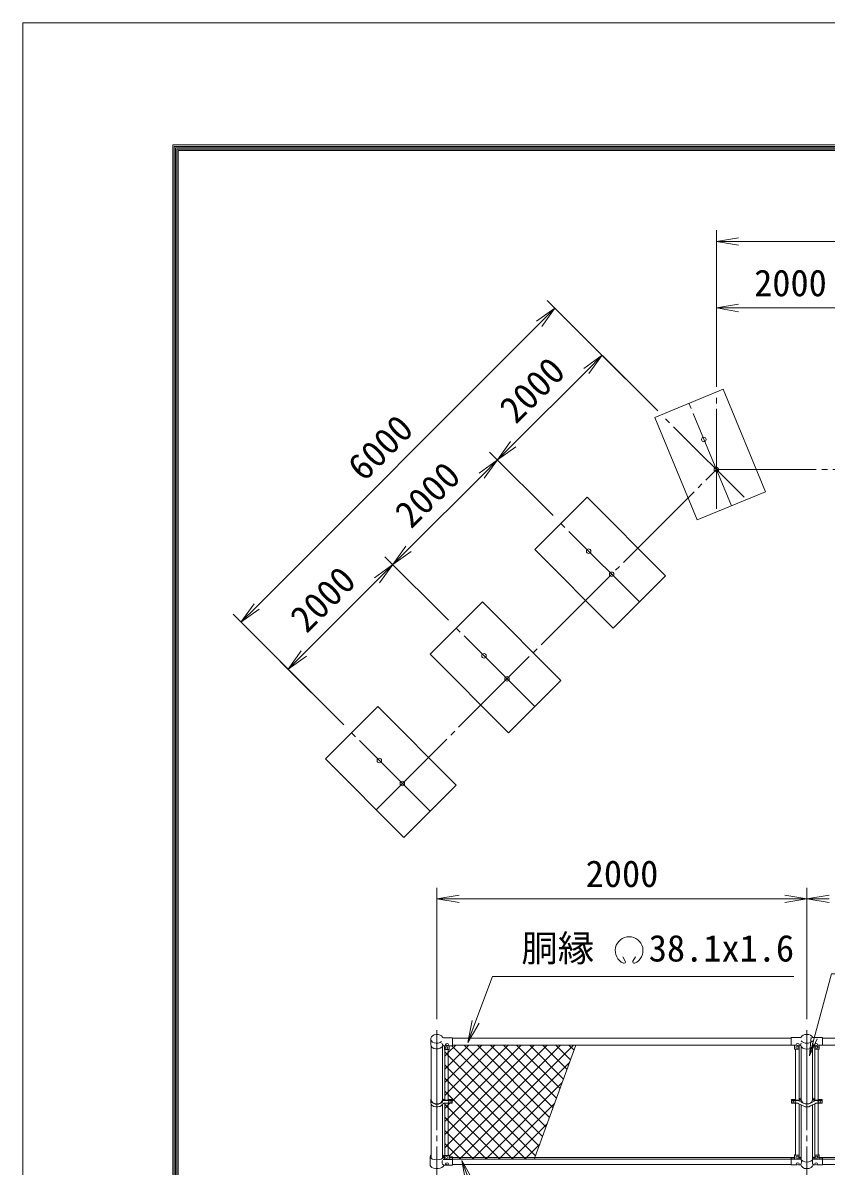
# Model space of a CAD drawing. Units: millimetres, scale not verified, with parts at other scales. Extents: x -12600 to 12600, y -8910 to 8910.
# Drawn here: x -12600 to -8259, y 2730 to 8910 of the extents above; entities that cross this region are included whole.
import ezdxf
from ezdxf.enums import TextEntityAlignment as Align

# ---------------------------------------------------------------- set-up
doc = ezdxf.new("R2010")
doc.units = ezdxf.units.MM
doc.header["$LTSCALE"] = 30
doc.linetypes.add('LONG_CHAIN', pattern=[21, 18, -1, 1, -1])
for name, color, linetype, lineweight in [('0-0_D-TTL', 7, 'Continuous', 9), ('0-3_D-STR1', 1, 'Continuous', 9), ('0-4_D-STR4', 7, 'Continuous', 9), ('0-6_D-BMK', 2, 'LONG_CHAIN', 9), ('0-7_D-STR3', 3, 'Continuous', 9), ('0-8_D-STR2', 7, 'Continuous', 9), ('0-9_D-STR-DIM', 7, 'Continuous', 9), ('0-A_0', 7, 'Continuous', 9), ('0-D_D-STR-TXT', 7, 'Continuous', 9)]:
    doc.layers.add(name, color=color, linetype=linetype, lineweight=lineweight)
doc.styles.add('ＭＳ ゴシック', font='')
doc.styles.get('ＭＳ ゴシック').set_extended_font_data('MS Gothic')

# ---------------------------------------------------------------- blocks, each defined once
blk = doc.blocks.new('_Open')
at = {"layer": '0-A_0'}
blk.add_line((-30, 5), (0, 0), dxfattribs=at)
blk.add_lwpolyline([(-30, -5), (0, 0), (-30, 0)], dxfattribs=at)

msp = doc.modelspace()

# ---------------------------------------------------------------- linework, layer by layer
at = {"layer": '0-0_D-TTL', "color": 2}
msp.add_lwpolyline([(-12600, 8910), (12600, 8910), (12600, -8910), (-12600, -8910)], close=True, dxfattribs=at)
at = {"layer": '0-0_D-TTL'}
for points in [[(-11790, 8250), (11790, 8250), (11790, -8250), (-11790, -8250)], [(-11782.5, 8242.5), (11782.5, 8242.5), (11782.5, -8242.5), (-11782.5, -8242.5)], [(-11775, 8235), (11775, 8235), (11775, -8235), (-11775, -8235)], [(-11767.5, 8227.5), (11767.5, 8227.5), (11767.5, -8227.5), (-11767.5, -8227.5)], [(-11760, 8220), (11760, 8220), (11760, -8220), (-11760, -8220)]]:
    msp.add_lwpolyline(points, close=True, dxfattribs=at)
at = {"layer": '0-3_D-STR1'}
for p, q in [((-10277.43, 3421.47), (-8447.43, 3421.47)), ((-8277.43, 3421.47), (-6862.43, 3421.47)), ((-10392.68, 3084.71), (-10392.68, 3376.09)), ((-10332.18, 3084.71), (-10332.18, 3376.09)), ((-10277.43, 3383.37), (-8447.43, 3383.37)), ((-8392.68, 3089.07), (-8392.68, 3376.09)), ((-8332.18, 3089.07), (-8332.18, 3376.09)), ((-8277.43, 3383.37), (-6862.43, 3383.37)), ((-10392.68, 2771.75), (-10392.68, 3063.7)), ((-10332.18, 2771.75), (-10332.18, 3063.7)), ((-8392.68, 2766.59), (-8392.68, 3060.44)), ((-8332.18, 2766.59), (-8332.18, 3060.44)), ((-10277.43, 2776.66), (-8447.43, 2776.66)), ((-10277.43, 2767.07), (-8447.43, 2767.07)), ((-10277.43, 2738.56), (-8447.43, 2738.56)), ((-8277.43, 2776.66), (-6862.43, 2776.66)), ((-8277.43, 2767.07), (-6862.43, 2767.07)), ((-8277.43, 2738.56), (-6862.43, 2738.56))]:
    msp.add_line(p, q, dxfattribs=at)
for centre in [(-8919.2, 6657.67), (-8851.85, 6495.07), (-9541.99, 6053.83), (-9417.53, 5929.38), (-10107.67, 5488.15), (-9983.22, 5363.69), (-10673.36, 4922.46), (-10548.91, 4798.01)]:
    msp.add_circle(centre, 12.1, dxfattribs=at)
at = {"layer": '0-4_D-STR4'}
for points in [[(-8585.94, 6375.74), (-8955.5, 6222.67), (-9185.11, 6776.99), (-8815.55, 6930.07)], [(-9126.21, 5920.9), (-9409.05, 5638.05), (-9833.31, 6062.32), (-9550.47, 6345.16)], [(-9691.89, 5355.21), (-9974.73, 5072.37), (-10399, 5496.63), (-10116.16, 5779.47)], [(-10257.58, 4789.52), (-10540.42, 4506.68), (-10964.68, 4930.95), (-10681.84, 5213.79)]]:
    msp.add_lwpolyline(points, close=True, dxfattribs=at)
at = {"layer": '0-6_D-BMK'}
for p, q in [((-8851.85, 6283.07), (-8851.85, 6883.07)), ((-8770.72, 6299.2), (-9000.33, 6853.53)), ((-8701.94, 6345.16), (-9126.21, 6769.42)), ((-9267.63, 5779.47), (-9691.89, 6203.74)), ((-9833.31, 5213.79), (-10257.58, 5638.05)), ((-10399, 4648.1), (-10823.26, 5072.37)), ((-10362.43, 3465), (-10362.43, -6160)), ((-8362.43, 3465), (-8362.43, 1420.3))]:
    msp.add_line(p, q, dxfattribs=at)
msp.add_lwpolyline([(-10690.33, 4656.59), (-8851.85, 6495.07), (-4851.85, 6495.07), (-3013.37, 4656.59)], dxfattribs=at)
at = {"layer": '0-7_D-STR3'}
for p, q in [((-10395.78, 3417.87), (-10395.78, 3386.73)), ((-10327.13, 3424.12), (-10277.43, 3424.12)), ((-10277.43, 3380.72), (-10277.43, 3424.12)), ((-8447.43, 3424.42), (-8398.21, 3424.42)), ((-8447.43, 3382.96), (-8447.43, 3424.42)), ((-8277.43, 3424.42), (-8326.65, 3424.42)), ((-8277.43, 3382.96), (-8277.43, 3424.42)), ((-10330.42, 3380.11), (-10327.43, 3380.72)), ((-10327.43, 3380.72), (-10277.43, 3380.72)), ((-10320.43, 3361.71), (-10320.43, 3380.72)), ((-10319.93, 3085.85), (-10319.93, 3360.39)), ((-10318.43, 3359.71), (-10297.43, 3359.71)), ((-10300.93, 3085.85), (-10300.93, 3359.71)), ((-10295.43, 3361.71), (-10295.43, 3380.72)), ((-8447.43, 3382.96), (-8418.22, 3382.96)), ((-8429.43, 3382.96), (-8429.43, 3362.27)), ((-8405.43, 3361.27), (-8428.43, 3361.27)), ((-8423.93, 3361.27), (-8423.93, 3085.85)), ((-8406.64, 3382.96), (-8397.23, 3382.96)), ((-8404.93, 3361.4), (-8404.93, 3085.85)), ((-8404.43, 3382.96), (-8404.43, 3362.27)), ((-8395.5, 3382.1), (-8397.23, 3382.96)), ((-8329.37, 3382.1), (-8327.63, 3382.96)), ((-8318.22, 3382.96), (-8327.63, 3382.96)), ((-8320.43, 3382.96), (-8320.43, 3362.27)), ((-8319.93, 3361.4), (-8319.93, 3085.85)), ((-8319.43, 3361.27), (-8296.43, 3361.27)), ((-8277.43, 3382.96), (-8306.64, 3382.96)), ((-8300.93, 3361.27), (-8300.93, 3085.85)), ((-8295.43, 3382.96), (-8295.43, 3362.27)), ((-10329.95, 3090.66), (-10319.93, 3090.66)), ((-10300.93, 3090.66), (-10280.43, 3090.66)), ((-10280.43, 3090.66), (-10280.43, 3069.38)), ((-8444.93, 3090.66), (-8444.93, 3069.38)), ((-8444.93, 3090.66), (-8423.93, 3090.66)), ((-8404.93, 3093.42), (-8392.68, 3099.6)), ((-8319.93, 3093.42), (-8332.18, 3099.6)), ((-8279.93, 3090.66), (-8300.93, 3090.66)), ((-8279.93, 3090.66), (-8279.93, 3069.38)), ((-10395.23, 3087.44), (-10395.23, 3072.59)), ((-10331.58, 3064.78), (-10327.02, 3068.86)), ((-10329.95, 3084.22), (-10280.43, 3084.22)), ((-10319.93, 3089.03), (-10329.63, 3089.03)), ((-10280.43, 3085.85), (-10329.63, 3085.85)), ((-10325.69, 3069.38), (-10280.43, 3069.38)), ((-10319.93, 2787.34), (-10319.93, 3069.38)), ((-10280.43, 3089.03), (-10300.93, 3089.03)), ((-10300.93, 2788.02), (-10300.93, 3069.38)), ((-8444.93, 3089.07), (-8423.93, 3089.07)), ((-8444.93, 3085.85), (-8392.68, 3085.85)), ((-8444.93, 3084.22), (-8411.59, 3084.22)), ((-8444.93, 3069.38), (-8411.4, 3069.38)), ((-8423.93, 3069.38), (-8423.93, 2789.79)), ((-8409.38, 3083.71), (-8382.05, 3069.93)), ((-8409.38, 3068.86), (-8382.05, 3055.08)), ((-8404.93, 3089.07), (-8392.68, 3089.07)), ((-8404.93, 3066.62), (-8404.93, 2789.11)), ((-8315.48, 3083.71), (-8342.81, 3069.93)), ((-8315.48, 3068.86), (-8342.81, 3055.08)), ((-8319.93, 3089.07), (-8332.18, 3089.07)), ((-8279.93, 3085.85), (-8332.18, 3085.85)), ((-8319.93, 3066.62), (-8319.93, 2789.11)), ((-8279.93, 3069.38), (-8313.47, 3069.38)), ((-8279.93, 3084.22), (-8313.28, 3084.22)), ((-8279.93, 3089.07), (-8300.93, 3089.07)), ((-8300.93, 3069.38), (-8300.93, 2789.79)), ((-10398.53, 2782.61), (-10398.53, 2733.23)), ((-10398.53, 2782), (-10398.53, 2733.23)), ((-10322.63, 2779.61), (-10328.63, 2787.64)), ((-10320.43, 2787.79), (-10320.43, 2765.44)), ((-10318.43, 2788.02), (-10297.43, 2788.02)), ((-10300.93, 2789.79), (-10297.43, 2789.79)), ((-10295.43, 2787.79), (-10295.43, 2765.44)), ((-8429.43, 2767.88), (-8429.43, 2789.41)), ((-8423.93, 2791.41), (-8427.43, 2791.41)), ((-8406.43, 2789.79), (-8427.43, 2789.79)), ((-8404.43, 2767.88), (-8404.43, 2789.41)), ((-8320.43, 2767.88), (-8320.43, 2789.41)), ((-8318.43, 2789.79), (-8297.43, 2789.79)), ((-8300.93, 2791.41), (-8297.43, 2791.41)), ((-8295.43, 2767.88), (-8295.43, 2789.41)), ((-10328.63, 2765.44), (-10277.43, 2765.44)), ((-10322.63, 2735.61), (-10328.63, 2727.58)), ((-10320.43, 2775.45), (-10324.43, 2775.45)), ((-10322.63, 2779.61), (-10320.43, 2779.61)), ((-10322.63, 2735.61), (-10277.43, 2735.61)), ((-10295.43, 2779.61), (-10277.43, 2779.61)), ((-10277.43, 2775.45), (-10295.43, 2775.45)), ((-10277.43, 2735.61), (-10277.43, 2779.61)), ((-8447.43, 2737.69), (-8447.43, 2777.07)), ((-8447.43, 2777.07), (-8429.43, 2777.07)), ((-8447.43, 2774.19), (-8429.43, 2774.19)), ((-8447.43, 2767.88), (-8394.41, 2767.88)), ((-8447.43, 2737.69), (-8417.52, 2737.69)), ((-8407.34, 2737.69), (-8395.93, 2737.69)), ((-8404.43, 2777.07), (-8395.99, 2777.07)), ((-8404.43, 2774.19), (-8396.05, 2774.19)), ((-8277.43, 2767.88), (-8330.46, 2767.88)), ((-8317.52, 2737.69), (-8328.93, 2737.69)), ((-8320.43, 2777.07), (-8328.88, 2777.07)), ((-8320.43, 2774.19), (-8328.82, 2774.19)), ((-8277.43, 2737.69), (-8307.34, 2737.69)), ((-8277.43, 2777.07), (-8295.43, 2777.07)), ((-8277.43, 2774.19), (-8295.43, 2774.19)), ((-8277.43, 2737.69), (-8277.43, 2777.07))]:
    msp.add_line(p, q, dxfattribs=at)
for centre, radius, start, end in [((-10327.13, 3429.12), 5, 209.57458, 270), ((-8398.21, 3432.42), 8, 270, 296.9114), ((-8326.65, 3432.42), 8, 243.0886, 270), ((-10312.67, 3397.3), 22.6, 187.65953, 225.20187), ((-10318.43, 3361.71), 2, 180, 270), ((-10297.43, 3361.71), 2, 270, 0), ((-8428.43, 3362.27), 1, 180, 270), ((-8405.43, 3362.27), 1, 270, 0), ((-8427.28, 3399.61), 34.35, 331.00952, 351.10512), ((-8297.58, 3399.61), 34.35, 188.89488, 208.99048), ((-8319.43, 3362.27), 1, 180, 270), ((-8296.43, 3362.27), 1, 270, 0), ((-10325.69, 3067.38), 2, 90, 131.89291), ((-8411.59, 3079.22), 5, 63.82498, 90), ((-8411.59, 3064.38), 5, 63.82498, 90), ((-8313.28, 3079.22), 5, 90, 116.17502), ((-8313.28, 3064.38), 5, 90, 116.17502), ((-10318.43, 2787.79), 2, 138.59038, 180), ((-10318.43, 2786.02), 2, 90, 180), ((-10297.43, 2787.79), 2, 0, 90), ((-10297.43, 2786.02), 2, 0, 90), ((-8427.43, 2789.41), 2, 90, 180), ((-8427.43, 2787.79), 2, 90, 180), ((-8406.43, 2787.79), 2, 0, 90), ((-8406.43, 2789.41), 2, 0, 41.40962), ((-8318.43, 2789.41), 2, 138.59038, 180), ((-8318.43, 2787.79), 2, 90, 180), ((-8297.43, 2789.41), 2, 0, 90), ((-8297.43, 2787.79), 2, 0, 90), ((-10315.36, 2751.57), 19.2, 151.1736, 234.22449), ((-8425.98, 2754.34), 34.35, 331.00952, 16.06155), ((-8298.88, 2754.34), 34.35, 163.93845, 208.99048)]:
    msp.add_arc(centre, radius, start, end, dxfattribs=at)
for centre, major_axis, ratio, start_param, end_param in [((-10362.43, 3417.87), (-33.35, 0), 0.707107, 3.5232, 8.7266286), ((-8362.43, 3418.1), (-33.65, 0), 0.707107, 3.4511058, 5.9736721), ((-8362.43, 3418.1), (-33.65, 0), 0.707107, 0.4534072, 2.6881855), ((-10362.43, 3386.73), (-33.35, 0), 0.707107, 6.2831853, 9.1405716), ((-8362.43, 3386.51), (-33.65, 0), 0.707107, 0.1866474, 2.9549452), ((-10362.43, 3087.44), (-32.8, 0), 0.701717, 5.8862655, 9.2845337), ((-10362.43, 3087.44), (-30.5, 0), 0.701311, 6.1550608, 9.5529025), ((-10362.43, 3087.44), (-32.8, 0), 0.701717, 3.2818369, 3.5385125), ((-10362.43, 3072.59), (-32.8, 0), 0.701717, 6.2831853, 9.0783105), ((-8362.43, 3089.07), (-30.25, 0), 0.76087, 6.2831853, 9.424778), ((-8362.43, 3087.44), (-30.25, 0), 0.76087, 0.8649211, 2.2766716), ((-8362.43, 3072.59), (-30.25, 0), 0.76087, 0.8649211, 2.2766716), ((-10362.43, 2781.41), (-36.12, 0), 0.489413, 5.7050499, 10.0029133), ((-8362.43, 2775.29), (-33.65, 0), 0.707107, 5.8297781, 9.8781851), ((-10362.43, 2733.82), (-36.12, 0), 0.489413, 0.0333908, 2.781222), ((-8362.43, 2739.93), (-33.65, 0), 0.707107, 0.0943684, 3.0472243)]:
    msp.add_ellipse(centre, major_axis=major_axis, ratio=ratio, start_param=start_param, end_param=end_param, dxfattribs=at)
for centre, major_axis in [((-10310.43, 3368.36), (8, 0)), ((-10307.43, 3387.08), (8, 0)), ((-8414.43, 3373.08), (-8, 0)), ((-8412.43, 3386.87), (-8, 0)), ((-8312.43, 3386.87), (8, 0)), ((-8310.43, 3373.08), (8, 0)), ((-10292.43, 3076.8), (-8, 0)), ((-8429.93, 3076.8), (-8, 0)), ((-8294.93, 3076.8), (8, 0)), ((-10310.43, 2776), (-8, 0)), ((-8414.43, 2777.76), (-8, 0)), ((-8310.43, 2777.76), (8, 0)), ((-10307.43, 2742.06), (-8, 0)), ((-8412.43, 2742.06), (-8, 0)), ((-8312.43, 2742.06), (8, 0))]:
    msp.add_ellipse(centre, major_axis=major_axis, ratio=0.707107, dxfattribs=at)
at = {"layer": '0-8_D-STR2'}
for p, q in [((-10300.93, 3328.53), (-10319.93, 3347.53)), ((-10319.93, 3324.17), (-10300.93, 3343.17)), ((-10300.93, 3343.17), (-10260.73, 3383.37)), ((-10300.93, 3272.46), (-10190.02, 3383.37)), ((-10300.93, 3201.75), (-10119.31, 3383.37)), ((-10300.93, 3131.04), (-10048.6, 3383.37)), ((-10300.93, 2989.61), (-9907.17, 3383.37)), ((-10300.93, 2918.9), (-9836.46, 3383.37)), ((-10300.93, 2848.19), (-9765.75, 3383.37)), ((-10295.43, 2782.98), (-9695.04, 3383.37)), ((-9791.11, 2889.42), (-10282.42, 3380.72)), ((-10280.43, 3080.83), (-9977.88, 3383.37)), ((-9772.24, 2941.26), (-10214.36, 3383.37)), ((-9753.37, 2993.1), (-10143.64, 3383.37)), ((-9734.5, 3044.94), (-10072.93, 3383.37)), ((-9715.63, 3096.78), (-10002.22, 3383.37)), ((-9696.77, 3148.63), (-9931.51, 3383.37)), ((-9677.9, 3200.47), (-9860.8, 3383.37)), ((-9659.03, 3252.31), (-9790.09, 3383.37)), ((-9640.16, 3304.15), (-9719.38, 3383.37)), ((-9621.29, 3355.99), (-9648.67, 3383.37)), ((-10300.93, 3257.82), (-10319.93, 3276.82)), ((-9809.98, 2837.57), (-10300.93, 3328.53)), ((-10160.33, 2776.66), (-9644.35, 3292.65)), ((-10319.93, 3253.46), (-10300.93, 3272.46)), ((-9828.85, 2785.73), (-10300.93, 3257.82)), ((-10300.93, 3187.11), (-10319.93, 3206.11)), ((-10319.93, 3182.75), (-10300.93, 3201.75)), ((-9890.49, 2776.66), (-10300.93, 3187.11)), ((-10089.62, 2776.66), (-9684.81, 3181.47)), ((-10300.93, 3116.4), (-10319.93, 3135.4)), ((-10319.93, 3112.04), (-10300.93, 3131.04)), ((-9961.2, 2776.66), (-10300.93, 3116.4)), ((-10319.93, 3069.38), (-10319.93, 2787.34)), ((-10300.93, 3045.69), (-10319.93, 3064.69)), ((-10031.91, 2776.66), (-10300.93, 3045.69)), ((-10018.91, 2776.66), (-9725.27, 3070.3)), ((-10300.93, 2974.97), (-10319.93, 2993.97)), ((-10319.93, 2970.61), (-10300.93, 2989.61)), ((-10102.62, 2776.66), (-10300.93, 2974.97)), ((-10300.93, 2904.26), (-10319.93, 2923.26)), ((-10319.93, 2899.9), (-10300.93, 2918.9)), ((-9948.2, 2776.66), (-9765.74, 2959.12)), ((-10300.93, 2833.55), (-10319.93, 2852.55)), ((-10319.93, 2829.19), (-10300.93, 2848.19)), ((-10173.33, 2776.66), (-10300.93, 2904.26)), ((-9877.49, 2776.66), (-9806.2, 2847.95)), ((-10244.04, 2776.66), (-10300.93, 2833.55)), ((-10234.45, 2767.07), (-10244.04, 2776.66)), ((-10163.74, 2767.07), (-10173.33, 2776.66)), ((-10169.92, 2767.07), (-10160.33, 2776.66)), ((-10093.03, 2767.07), (-10102.62, 2776.66)), ((-10099.21, 2767.07), (-10089.62, 2776.66)), ((-10022.32, 2767.07), (-10031.91, 2776.66)), ((-10028.5, 2767.07), (-10018.91, 2776.66)), ((-9951.61, 2767.07), (-9961.2, 2776.66)), ((-9957.79, 2767.07), (-9948.2, 2776.66)), ((-9880.9, 2767.07), (-9890.49, 2776.66)), ((-9887.08, 2767.07), (-9877.49, 2776.66))]:
    msp.add_line(p, q, dxfattribs=at)
for points in [[(-10319.93, 3360.39), (-10319.93, 3085.85), (-10300.93, 3085.85), (-10300.93, 3359.71), (-10318.43, 3359.71)], [(-10297.43, 3359.71), (-10300.93, 3359.71), (-10300.93, 3090.66), (-10280.43, 3090.66), (-10280.43, 3069.38), (-10300.93, 3069.38), (-10300.93, 2789.79), (-10297.43, 2789.79)], [(-10277.43, 3383.37), (-10277.43, 3380.72), (-10295.43, 3380.72), (-10295.43, 3361.71)], [(-10295.43, 2787.79), (-10295.43, 2779.61), (-10277.43, 2779.61), (-10277.43, 2776.66), (-9832.15, 2776.66), (-9611.32, 3383.37), (-10277.43, 3383.37)], [(-10240.63, 2767.07), (-10231.04, 2776.66), (-9624.33, 3383.37)], [(-10318.43, 2788.02), (-10300.93, 2788.02), (-10300.93, 3069.38), (-10319.93, 3069.38)], [(-10319.93, 3041.33), (-10300.93, 3060.33), (-10291.88, 3069.38)]]:
    msp.add_lwpolyline(points, dxfattribs=at)
for points in [[(-10277.43, 2779.61), (-10295.43, 2779.61), (-10295.43, 2775.45), (-10277.43, 2775.45)], [(-10277.43, 2775.45), (-10295.43, 2775.45), (-10295.43, 2765.44), (-10277.43, 2765.44)], [(-9832.15, 2776.66), (-10277.43, 2776.66), (-10277.43, 2775.45), (-10277.43, 2767.07), (-9835.64, 2767.07)]]:
    msp.add_lwpolyline(points, close=True, dxfattribs=at)
for centre, start, end in [((-10318.43, 3361.71), 221.40962, 270), ((-10297.43, 3361.71), 270, 0), ((-10318.43, 2786.02), 90, 138.59038), ((-10297.43, 2787.79), 0, 90)]:
    msp.add_arc(centre, 2, start, end, dxfattribs=at)
at = {"layer": '0-9_D-STR-DIM'}
for p, q in [((-8851.85, 6943.07), (-8851.85, 7788.65)), ((-8731.85, 7728.65), (-4971.85, 7728.65)), ((-8851.85, 6943.07), (-8851.85, 7428.65)), ((-9168.63, 6811.85), (-9766.55, 7409.77)), ((-8731.85, 7368.65), (-8171.85, 7368.65)), ((-11336.33, 5755.14), (-9808.98, 7282.49)), ((-9168.63, 6811.85), (-9511.99, 7155.21)), ((-9950.4, 6631.95), (-9554.42, 7027.93)), ((-9734.32, 6246.16), (-10077.68, 6589.53)), ((-9734.32, 6246.16), (-10077.68, 6589.53)), ((-10516.09, 6066.27), (-10120.11, 6462.25)), ((-10300, 5680.48), (-10643.37, 6023.84)), ((-10300, 5680.48), (-10643.37, 6023.84)), ((-11081.77, 5500.58), (-10685.79, 5896.56)), ((-10865.69, 5114.79), (-11463.61, 5712.71)), ((-10865.69, 5114.79), (-11209.05, 5458.15)), ((-10362.43, 3525), (-10362.43, 4235)), ((-8362.43, 3525), (-8362.43, 4235)), ((-8362.43, 3525), (-8362.43, 4235)), ((-10242.43, 4175), (-8482.43, 4175))]:
    msp.add_line(p, q, dxfattribs=at)
at = {"layer": '0-D_D-STR-TXT'}
for p, q in [((-9344.15, 3837.94), (-9357.97, 3861.87)), ((-9302.54, 3837.94), (-9288.72, 3861.87)), ((-10072.16, 2337.44), (-10226.98, 2758.4))]:
    msp.add_line(p, q, dxfattribs=at)
for points in [[(-8432.79, 3754.63), (-10061.46, 3754.63), (-10194.5, 3399.47)], [(-6626.17, 3769.11), (-8230.21, 3769.11), (-8347.82, 3327.16)]]:
    msp.add_lwpolyline(points, dxfattribs=at)
for centre, radius, start, end in [((-9323.34, 3895.15), 75.01, 294.32478, 245.67522), ((-9350.99, 3833.8), 7.9, 245.67522, 30), ((-9295.7, 3833.8), 7.9, 150, 294.32478)]:
    msp.add_arc(centre, radius, start, end, dxfattribs=at)

# ---------------------------------------------------------------- block references
at = {"layer": '0-9_D-STR-DIM', "xscale": 4, "yscale": 4}
for p, rotation in [((-8851.85, 7728.65), 180), ((-9724.13, 7367.34), 45), ((-8851.85, 7368.65), 180), ((-9469.57, 7112.78), 45), ((-10035.25, 6547.1), 225), ((-10035.25, 6547.1), 45), ((-10600.94, 5981.41), 225), ((-10600.94, 5981.41), 45), ((-11421.18, 5670.29), 225), ((-11166.62, 5415.73), 225), ((-10362.43, 4175), 180), ((-8362.43, 4175), 180)]:
    msp.add_blockref('_Open', p, dxfattribs=dict(at, rotation=rotation))
msp.add_blockref('_Open', (-8362.43, 4175), dxfattribs=at)
at = {"layer": '0-D_D-STR-TXT'}
for p, xscale, yscale, rotation in [((-10195.2, 3397.6), 4, 4, 249.46512), ((-8348.33, 3325.23), 3.333333, 3.333333, 255.0989), ((-10227.67, 2760.27), 4, 4, 110.19261)]:
    msp.add_blockref('_Open', p, dxfattribs=dict(at, xscale=xscale, yscale=yscale, rotation=rotation))

# ---------------------------------------------------------------- texts
at = {"layer": '0-9_D-STR-DIM', "style": 'ＭＳ ゴシック'}
for p in [(-8647.6, 7388.9), (-9558.18, 4195.24)]:
    msp.add_text('2000', height=144.3, dxfattribs=at).set_placement(p, align=Align.BOTTOM_LEFT)
for s, p in [('2000', (-9905.14, 6705.84)), ('6000', (-10725.92, 6394.18)), ('2000', (-10470.83, 6140.16)), ('2000', (-11036.51, 5574.47))]:
    msp.add_text(s, height=144.3, rotation=45, dxfattribs=at).set_placement(p, align=Align.BOTTOM_LEFT)
at = {"layer": '0-D_D-STR-TXT', "style": 'ＭＳ ゴシック'}
msp.add_text('胴縁 \u300038.1x1.6', height=144.3, dxfattribs=at).set_placement((-9905.65, 3792.39), align=Align.BOTTOM_LEFT)

doc.saveas('drawing.dxf')
